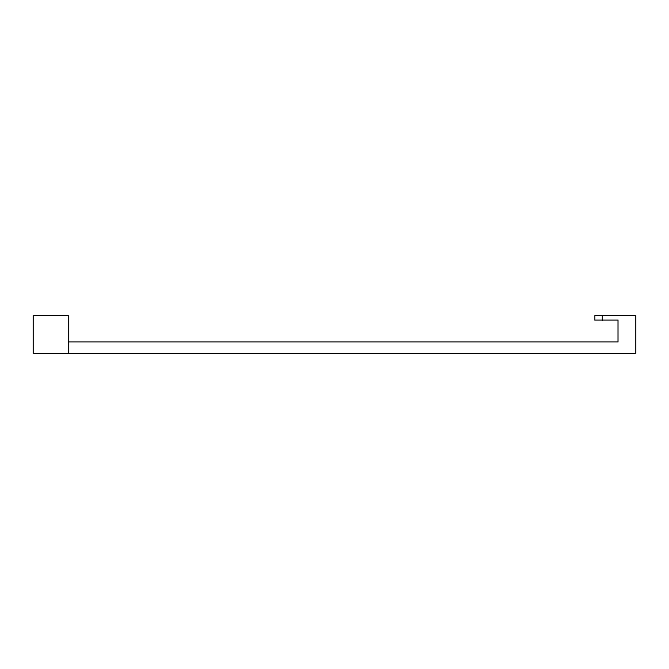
<?xml version="1.0" encoding="UTF-8"?>
<svg xmlns="http://www.w3.org/2000/svg" width="669" height="669" viewBox="0 0 669 669"><rect width="100%" height="100%" fill="white"/><g stroke="black" fill="none" stroke-linecap="round" stroke-linejoin="round"><path stroke-width="1" d="M68.522 341.809L618.014 341.809L618.014 320.175L594.632 320.175L594.632 315.5L635.55 315.5L635.55 353.5L33.45 353.5L33.45 315.5L68.522 315.5L68.522 353.5M602.451 315.5L602.451 320.175"/></g></svg>
